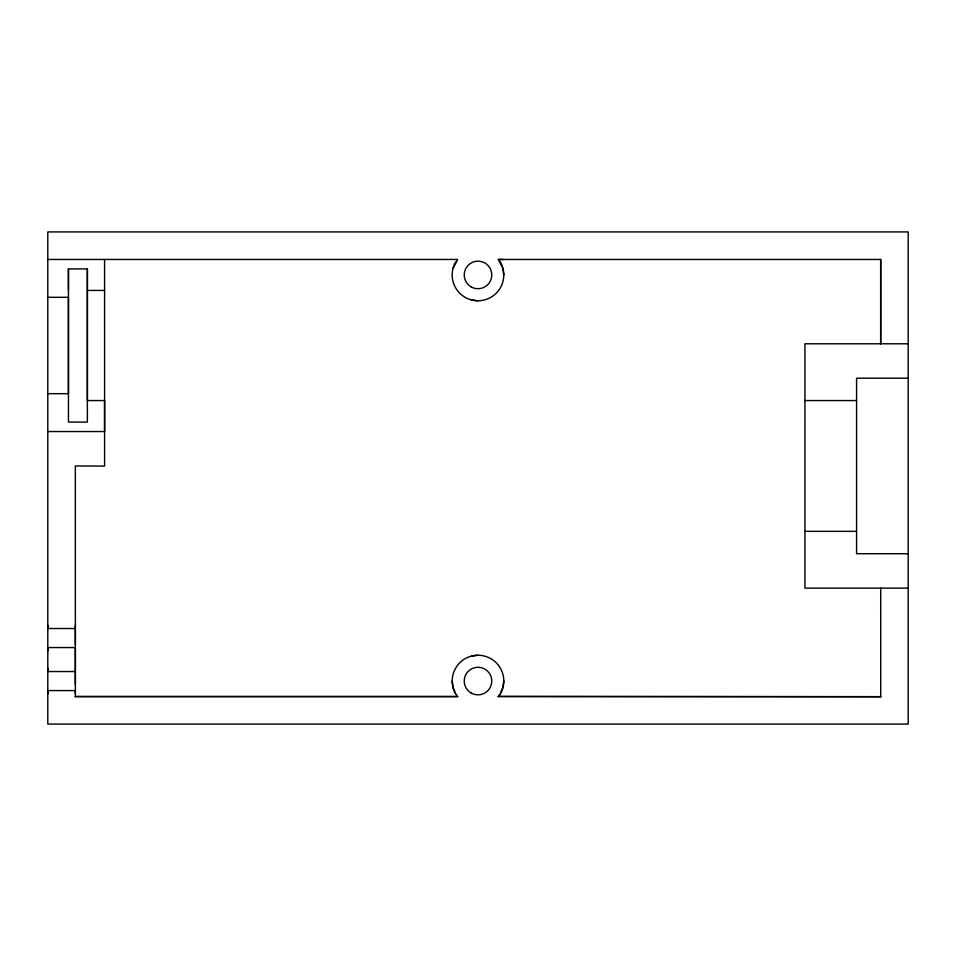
<?xml version="1.0" encoding="UTF-8"?>
<svg xmlns="http://www.w3.org/2000/svg" width="956" height="956" viewBox="0 0 956 956"><rect width="100%" height="100%" fill="white"/><g stroke="black" fill="none" stroke-linecap="round" stroke-linejoin="round"><path stroke-width="1.43" d="M47.8 693.96L47.8 690.579L75.345 690.579L75.345 693.96M47.8 668.148L47.8 724.074L908.2 724.074L908.188 343.79M47.8 650.94L47.8 647.559L75.345 647.559L75.345 684.4M908.2 588.131L804.964 588.131L804.952 343.778L908.188 343.79L908.2 231.926L47.8 231.926L47.8 671.53L75.345 671.53M68.45 268.911L68.45 422.086L87.378 422.086L87.378 268.911L68.45 268.911L68.45 289.668M75.345 644.487L75.345 625.128M880.679 343.79L880.679 259.458L498.375 259.458L503.8 259.482M503.8 681.114L502.748 687.663L500.681 692.646M453.072 268.301L457.625 259.458L47.8 259.458M498.184 696.482L880.739 696.685L498.184 696.482L500.167 693.889M498.363 696.554L500.358 693.96A25.812 25.812 0 0 0 478 655.242L471.392 656.222M457.697 696.554L75.345 696.554L457.697 696.554L455.642 693.96A25.812 25.812 0 0 1 478 655.242M104.586 290.433L87.378 290.433L87.378 400.564L104.586 400.564L104.586 431.538L47.8 431.538M47.8 297.316L68.45 297.316L68.45 393.681L47.8 393.681M908.2 378.194L856.576 378.194L856.576 553.715L908.2 553.715M804.952 400.564L856.576 400.564M75.369 696.685L75.345 465.954L104.598 466.074L104.586 259.458M804.952 531.345L856.576 531.345M75.345 628.51L47.8 628.51L47.8 625.128M471.332 299.861L477.976 300.77A25.812 25.812 0 0 0 500.335 262.052L498.375 259.458L502.82 268.337L503.788 274.958M455.713 693.96L453.132 687.734L452.26 681.15M880.679 259.458L880.679 343.778M880.703 588.131L880.739 696.685M87.378 268.911L87.378 289.668M477.976 300.77A25.812 25.812 0 0 1 455.63 262.052M471.117 692.981A13.766 13.766 0 0 0 491.766 681.054A13.766 13.766 0 0 0 471.117 669.128A13.766 13.766 0 0 0 471.117 692.981M471.117 286.872A13.766 13.766 0 0 0 491.766 274.946A13.766 13.766 0 0 0 471.117 263.019A13.766 13.766 0 0 0 471.117 286.872"/></g></svg>
